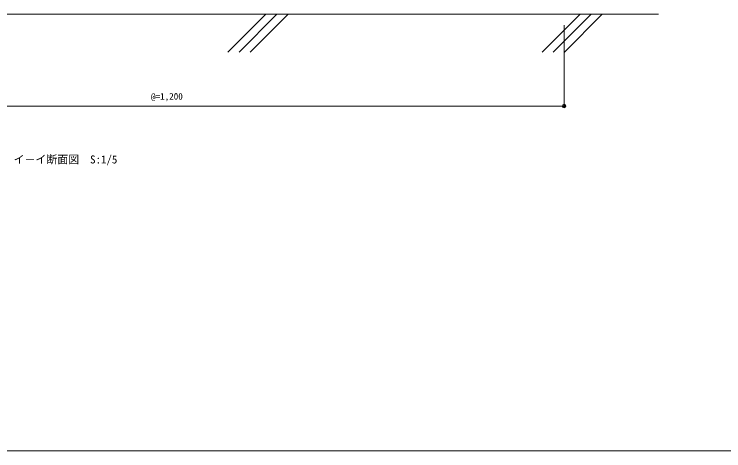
# Model space of a CAD drawing. Units: millimetres on the paper. Extents: x -420 to 420, y -297 to 297.
# Drawn here: x -200.4 to -5.6, y 13.3 to 133.2 of the extents above; entities that cross this region are included whole.
import ezdxf
from ezdxf.enums import TextEntityAlignment as Align

# ---------------------------------------------------------------- set-up
doc = ezdxf.new("R2010")
doc.units = ezdxf.units.MM
for name, color, linetype, lineweight in [('0-0_0', 7, 'Continuous', 5), ('0-2_A-C01-補助線(非印刷)', 9, 'Continuous', 18), ('0-7_0-A11-寸法_詳細', 5, 'Continuous', 18), ('0-8_A-E01-仕上太線', 4, 'Continuous', 18), ('0-A_A-C02-ハッチング', 8, 'Continuous', 18), ('0-B_A-B03-文字_書込_小', 7, 'Continuous', 18)]:
    doc.layers.add(name, color=color, linetype=linetype, lineweight=lineweight)
doc.styles.add('ＭＳ ゴシック', font='')
doc.styles.get('ＭＳ ゴシック').set_extended_font_data('MS Gothic')

# ---------------------------------------------------------------- blocks, each defined once
blk = doc.blocks.new('_Dot')
at = {"layer": '0-0_0'}
blk.add_line((-0.5, 0), (-1, 0), dxfattribs=at)
for radius in [0.5, 0.25]:
    blk.add_circle((0, 0), radius, dxfattribs=at)
blk = doc.blocks.new('D13')
at = {"layer": '0-7_0-A11-寸法_詳細'}
for p, q in [((371.064, 427.168), (371.064, 404.96)), ((370.064, 404.96), (153.999, 404.96))]:
    blk.add_line(p, q, dxfattribs=at)
blk.add_blockref('_Dot', (371.064, 404.96), dxfattribs=at)
at = {"layer": '0-7_0-A11-寸法_詳細', "color": 7, "style": 'ＭＳ ゴシック'}
blk.add_text('@=1,200', height=1.833, dxfattribs=at).set_placement((257.656, 406.151), align=Align.BOTTOM_LEFT)

msp = doc.modelspace()

# ---------------------------------------------------------------- linework, layer by layer
at = {"layer": '0-2_A-C01-補助線(非印刷)'}
msp.add_line((-400.667, 13.333), (400.667, 13.333), dxfattribs=at)
at = {"layer": '0-8_A-E01-仕上太線'}
msp.add_line((-298.501, 133.168), (-23.501, 133.168), dxfattribs=at)
at = {"layer": '0-A_A-C02-ハッチング'}
for p, q in [((-141.72, 122.762), (-131.316, 133.168)), ((-138.674, 122.762), (-128.27, 133.168)), ((-135.628, 122.762), (-125.223, 133.168)), ((-55.437, 122.762), (-45.032, 133.168)), ((-52.391, 122.762), (-41.986, 133.168)), ((-49.344, 122.762), (-38.94, 133.168))]:
    msp.add_line(p, q, dxfattribs=at)

# ---------------------------------------------------------------- block references
at = {"layer": '0-7_0-A11-寸法_詳細'}
msp.add_blockref('D13', (-420.5, -297), dxfattribs=at)

# ---------------------------------------------------------------- texts
at = {"layer": '0-B_A-B03-文字_書込_小', "style": 'ＭＳ ゴシック'}
msp.add_text('イ－イ断面図\u3000S:1/5', height=2.199, dxfattribs=at).set_placement((-200.568, 91.534), align=Align.BOTTOM_LEFT)

doc.saveas('drawing.dxf')
